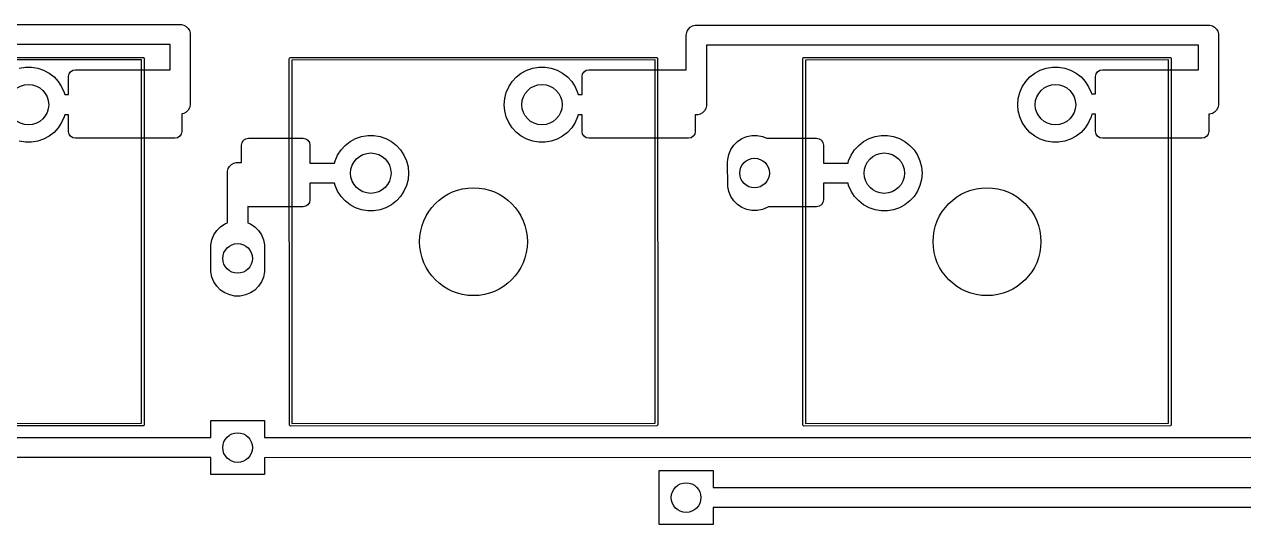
# Model space of a CAD drawing. Extents: x 12 to 499, y -206 to -17.
# Drawn here: x 294.52 to 339.75, y -115.68 to -97.13 of the extents above; entities that cross this region are included whole.
import ezdxf

# ---------------------------------------------------------------- set-up
doc = ezdxf.new("R2010")
doc.units = 0
doc.layers.add('BLACK', color=7, linetype='CONTINUOUS')

msp = doc.modelspace()

# ---------------------------------------------------------------- linework, layer by layer
at = {"layer": 'BLACK', "linetype": 'CONTINUOUS'}
for p, q in [((281.251311, -97.136808), (300.299458, -97.1336)), ((300.299458, -97.1336), (300.348405, -97.136808)), ((300.348405, -97.136808), (300.442964, -97.162145)), ((300.442964, -97.162145), (300.527744, -97.211092)), ((300.527744, -97.211092), (300.596966, -97.280314)), ((319.15355, -97.305714), (319.222772, -97.236492)), ((319.222772, -97.236492), (319.307552, -97.187545)), ((319.307552, -97.187545), (319.402111, -97.162208)), ((319.402111, -97.162208), (338.450258, -97.159)), ((338.450258, -97.159), (338.499205, -97.162208)), ((338.499205, -97.162208), (338.593764, -97.187545)), ((338.593764, -97.187545), (338.678544, -97.236492)), ((338.678544, -97.236492), (338.747766, -97.305714)), ((300.596966, -97.280314), (300.645913, -97.365094)), ((300.645913, -97.365094), (300.67125, -97.459653)), ((300.67125, -97.459653), (300.674458, -100.084999)), ((319.076058, -97.534), (319.079266, -97.485053)), ((319.077624, -98.814999), (319.076058, -97.534)), ((319.079266, -97.485053), (319.104603, -97.390494)), ((319.104603, -97.390494), (319.15355, -97.305714)), ((338.747766, -97.305714), (338.796713, -97.390494)), ((338.796713, -97.390494), (338.82205, -97.485053)), ((338.82205, -97.485053), (338.825258, -100.084999)), ((299.924912, -97.880463), (281.672563, -97.883537)), ((299.926054, -98.814999), (299.924912, -97.880463)), ((338.075716, -97.905863), (319.823368, -97.908937)), ((319.823368, -97.908937), (319.826058, -100.109999)), ((338.076839, -98.814999), (338.075716, -97.905863)), ((285.329346, -98.358805), (298.91848, -98.354999)), ((298.868492, -98.451212), (285.394693, -98.454986)), ((298.872266, -111.925011), (298.868492, -98.451212)), ((298.91848, -98.354999), (298.937614, -98.358805)), ((298.937614, -98.358805), (298.964674, -98.385865)), ((298.964674, -98.385865), (298.96848, -111.974999)), ((304.34847, -98.404999), (304.352276, -98.385865)), ((304.352276, -111.994133), (304.34847, -98.404999)), ((304.352276, -98.385865), (304.379336, -98.358805)), ((304.379336, -98.358805), (317.96847, -98.354999)), ((317.918482, -98.451212), (304.444683, -98.454986)), ((304.444683, -98.454986), (304.448457, -111.928785)), ((317.922256, -111.925011), (317.918482, -98.451212)), ((317.96847, -98.354999), (317.987604, -98.358805)), ((317.987604, -98.358805), (318.014664, -98.385865)), ((318.014664, -98.385865), (318.01847, -111.974999)), ((323.39846, -98.404999), (323.402266, -98.385865)), ((323.402266, -111.994133), (323.39846, -98.404999)), ((323.402266, -98.385865), (323.429326, -98.358805)), ((323.429326, -98.358805), (337.01846, -98.354999)), ((336.968472, -98.451212), (323.494673, -98.454986)), ((323.494673, -98.454986), (323.498447, -111.928785)), ((336.972246, -111.925011), (336.968472, -98.451212)), ((337.01846, -98.354999), (337.037594, -98.358805)), ((337.037594, -98.358805), (337.064654, -98.385865)), ((337.064654, -98.385865), (337.06846, -111.974999)), ((294.3298, -98.752839), (294.557869, -98.714781)), ((294.557869, -98.714781), (294.789091, -98.714781)), ((294.789091, -98.714781), (295.01716, -98.752839)), ((295.01716, -98.752839), (295.235854, -98.827916)), ((295.235854, -98.827916), (295.439207, -98.937966)), ((295.439207, -98.937966), (295.621674, -99.079986)), ((296.15948, -99.068999), (296.178815, -98.971797)), ((296.178815, -98.971797), (296.233875, -98.889394)), ((296.233875, -98.889394), (296.316278, -98.834334)), ((296.316278, -98.834334), (296.41348, -98.814999)), ((296.41348, -98.814999), (299.926054, -98.814999)), ((312.775276, -99.079986), (312.957743, -98.937966)), ((312.957743, -98.937966), (313.161096, -98.827916)), ((313.161096, -98.827916), (313.37979, -98.752839)), ((313.37979, -98.752839), (313.607859, -98.714781)), ((313.607859, -98.714781), (313.839081, -98.714781)), ((313.839081, -98.714781), (314.06715, -98.752839)), ((314.06715, -98.752839), (314.285844, -98.827916)), ((314.285844, -98.827916), (314.489197, -98.937966)), ((314.489197, -98.937966), (314.671664, -99.079986)), ((315.20947, -99.068999), (315.228805, -98.971797)), ((315.228805, -98.971797), (315.283865, -98.889394)), ((315.283865, -98.889394), (315.366268, -98.834334)), ((315.366268, -98.834334), (315.46347, -98.814999)), ((315.46347, -98.814999), (319.077624, -98.814999)), ((331.825266, -99.079986), (332.007733, -98.937966)), ((332.007733, -98.937966), (332.211086, -98.827916)), ((332.211086, -98.827916), (332.42978, -98.752839)), ((332.42978, -98.752839), (332.657849, -98.714781)), ((332.657849, -98.714781), (332.889071, -98.714781)), ((332.889071, -98.714781), (333.11714, -98.752839)), ((333.11714, -98.752839), (333.335834, -98.827916)), ((333.335834, -98.827916), (333.539187, -98.937966)), ((333.539187, -98.937966), (333.721654, -99.079986)), ((334.25946, -99.068999), (334.278795, -98.971797)), ((334.278795, -98.971797), (334.333855, -98.889394)), ((334.333855, -98.889394), (334.416258, -98.834334)), ((334.416258, -98.834334), (334.51346, -98.814999)), ((334.51346, -98.814999), (338.076839, -98.814999)), ((295.621674, -99.079986), (295.778277, -99.250101)), ((295.778277, -99.250101), (295.904743, -99.443673)), ((295.904743, -99.443673), (295.997624, -99.65542)), ((296.15948, -99.736842), (296.15948, -99.068999)), ((312.399326, -99.65542), (312.492207, -99.443673)), ((312.492207, -99.443673), (312.618673, -99.250101)), ((312.618673, -99.250101), (312.775276, -99.079986)), ((314.671664, -99.079986), (314.828267, -99.250101)), ((314.828267, -99.250101), (314.954733, -99.443673)), ((314.954733, -99.443673), (315.047614, -99.65542)), ((315.20947, -99.737354), (315.20947, -99.068999)), ((331.449316, -99.65542), (331.542197, -99.443673)), ((331.542197, -99.443673), (331.668663, -99.250101)), ((331.668663, -99.250101), (331.825266, -99.079986)), ((333.721654, -99.079986), (333.878257, -99.250101)), ((333.878257, -99.250101), (334.004723, -99.443673)), ((334.004723, -99.443673), (334.097604, -99.65542)), ((334.25946, -99.711865), (334.25946, -99.068999)), ((295.997624, -99.65542), (296.018274, -99.736968)), ((296.018274, -99.736968), (296.15948, -99.736842)), ((312.32347, -100.109999), (312.342564, -99.879567)), ((312.342564, -99.879567), (312.399326, -99.65542)), ((315.047614, -99.65542), (315.068382, -99.737432)), ((315.068382, -99.737432), (315.20947, -99.737354)), ((331.37346, -100.109999), (331.392554, -99.879567)), ((331.392554, -99.879567), (331.449316, -99.65542)), ((334.097604, -99.65542), (334.111931, -99.711996)), ((334.111931, -99.711996), (334.25946, -99.711865)), ((300.527744, -100.382507), (300.442964, -100.431454)), ((300.596966, -100.313285), (300.527744, -100.382507)), ((300.645913, -100.228505), (300.596966, -100.313285)), ((300.67125, -100.133946), (300.645913, -100.228505)), ((300.674458, -100.084999), (300.67125, -100.133946)), ((312.342564, -100.340431), (312.32347, -100.109999)), ((312.399326, -100.564578), (312.342564, -100.340431)), ((319.679344, -100.407507), (319.594564, -100.456454)), ((319.748566, -100.338285), (319.679344, -100.407507)), ((319.797513, -100.253505), (319.748566, -100.338285)), ((319.82285, -100.158946), (319.797513, -100.253505)), ((319.826058, -100.109999), (319.82285, -100.158946)), ((331.392554, -100.340431), (331.37346, -100.109999)), ((331.449316, -100.564578), (331.392554, -100.340431)), ((338.678544, -100.382507), (338.593764, -100.431454)), ((338.747766, -100.313285), (338.678544, -100.382507)), ((338.796713, -100.228505), (338.747766, -100.313285)), ((338.82205, -100.133946), (338.796713, -100.228505)), ((338.825258, -100.084999), (338.82205, -100.133946)), ((295.904743, -100.776325), (295.778277, -100.969897)), ((295.997624, -100.564578), (295.904743, -100.776325)), ((296.018078, -100.483804), (295.997624, -100.564578)), ((296.15948, -100.483678), (296.018078, -100.483804)), ((296.15948, -101.100999), (296.15948, -100.483678)), ((300.442964, -100.431454), (300.35948, -100.453823)), ((300.35948, -100.453823), (300.35948, -101.100999)), ((312.492207, -100.776325), (312.399326, -100.564578)), ((312.618673, -100.969897), (312.492207, -100.776325)), ((314.954733, -100.776325), (314.828267, -100.969897)), ((315.047614, -100.564578), (314.954733, -100.776325)), ((315.067955, -100.484252), (315.047614, -100.564578)), ((315.20947, -100.484173), (315.067955, -100.484252)), ((315.20947, -101.100999), (315.20947, -100.484173)), ((319.500005, -100.481791), (319.40947, -100.481841)), ((319.40947, -100.481841), (319.40947, -101.100999)), ((319.594564, -100.456454), (319.500005, -100.481791)), ((331.542197, -100.776325), (331.449316, -100.564578)), ((331.668663, -100.969897), (331.542197, -100.776325)), ((334.004723, -100.776325), (333.878257, -100.969897)), ((334.097604, -100.564578), (334.004723, -100.776325)), ((334.124385, -100.45882), (334.097604, -100.564578)), ((334.25946, -100.4587), (334.124385, -100.45882)), ((334.25946, -101.100999), (334.25946, -100.4587)), ((338.499205, -100.456791), (338.45946, -100.45685)), ((338.45946, -100.45685), (338.45946, -101.100999)), ((338.593764, -100.431454), (338.499205, -100.456791)), ((295.439207, -101.282032), (295.235854, -101.392082)), ((295.621674, -101.140012), (295.439207, -101.282032)), ((295.778277, -100.969897), (295.621674, -101.140012)), ((296.178815, -101.198201), (296.15948, -101.100999)), ((296.233875, -101.280604), (296.178815, -101.198201)), ((296.316278, -101.335664), (296.233875, -101.280604)), ((300.285085, -101.280604), (300.202682, -101.335664)), ((300.340145, -101.198201), (300.285085, -101.280604)), ((300.35948, -101.100999), (300.340145, -101.198201)), ((306.811096, -101.367916), (307.02979, -101.292839)), ((307.02979, -101.292839), (307.257859, -101.254781)), ((307.257859, -101.254781), (307.489081, -101.254781)), ((307.489081, -101.254781), (307.71715, -101.292839)), ((307.71715, -101.292839), (307.935844, -101.367916)), ((312.775276, -101.140012), (312.618673, -100.969897)), ((312.957743, -101.282032), (312.775276, -101.140012)), ((313.161096, -101.392082), (312.957743, -101.282032)), ((314.489197, -101.282032), (314.285844, -101.392082)), ((314.671664, -101.140012), (314.489197, -101.282032)), ((314.828267, -100.969897), (314.671664, -101.140012)), ((315.228805, -101.198201), (315.20947, -101.100999)), ((315.283865, -101.280604), (315.228805, -101.198201)), ((315.366268, -101.335664), (315.283865, -101.280604)), ((319.335075, -101.280604), (319.252672, -101.335664)), ((319.390135, -101.198201), (319.335075, -101.280604)), ((319.40947, -101.100999), (319.390135, -101.198201)), ((321.138661, -101.362079), (321.319773, -101.28706)), ((321.319773, -101.28706), (321.512041, -101.248815)), ((321.512041, -101.248815), (321.708075, -101.248815)), ((321.708075, -101.248815), (321.900343, -101.28706)), ((321.900343, -101.28706), (322.064362, -101.354999)), ((325.861086, -101.367916), (326.07978, -101.292839)), ((326.07978, -101.292839), (326.307849, -101.254781)), ((326.307849, -101.254781), (326.539071, -101.254781)), ((326.539071, -101.254781), (326.76714, -101.292839)), ((326.76714, -101.292839), (326.985834, -101.367916)), ((331.825266, -101.140012), (331.668663, -100.969897)), ((332.007733, -101.282032), (331.825266, -101.140012)), ((332.211086, -101.392082), (332.007733, -101.282032)), ((333.539187, -101.282032), (333.335834, -101.392082)), ((333.721654, -101.140012), (333.539187, -101.282032)), ((333.878257, -100.969897), (333.721654, -101.140012)), ((334.278795, -101.198201), (334.25946, -101.100999)), ((334.333855, -101.280604), (334.278795, -101.198201)), ((334.416258, -101.335664), (334.333855, -101.280604)), ((338.385065, -101.280604), (338.302662, -101.335664)), ((338.440125, -101.198201), (338.385065, -101.280604)), ((338.45946, -101.100999), (338.440125, -101.198201)), ((294.557869, -101.505217), (294.3298, -101.467159)), ((294.789091, -101.505217), (294.557869, -101.505217)), ((295.01716, -101.467159), (294.789091, -101.505217)), ((295.235854, -101.392082), (295.01716, -101.467159)), ((296.41348, -101.354999), (296.316278, -101.335664)), ((300.10548, -101.354999), (296.41348, -101.354999)), ((300.202682, -101.335664), (300.10548, -101.354999)), ((302.57747, -101.608999), (302.596805, -101.511797)), ((302.57747, -102.252783), (302.57747, -101.608999)), ((302.596805, -101.511797), (302.651865, -101.429394)), ((302.651865, -101.429394), (302.734268, -101.374334)), ((302.734268, -101.374334), (302.83147, -101.354999)), ((302.83147, -101.354999), (304.86347, -101.354999)), ((304.86347, -101.354999), (304.960672, -101.374334)), ((304.960672, -101.374334), (305.043075, -101.429394)), ((305.043075, -101.429394), (305.098135, -101.511797)), ((305.098135, -101.511797), (305.11747, -101.608999)), ((305.11747, -101.608999), (305.11747, -102.277023)), ((306.268673, -101.790101), (306.425276, -101.619986)), ((306.425276, -101.619986), (306.607743, -101.477966)), ((306.607743, -101.477966), (306.811096, -101.367916)), ((307.935844, -101.367916), (308.139197, -101.477966)), ((308.139197, -101.477966), (308.321664, -101.619986)), ((308.321664, -101.619986), (308.478267, -101.790101)), ((313.37979, -101.467159), (313.161096, -101.392082)), ((313.607859, -101.505217), (313.37979, -101.467159)), ((313.839081, -101.505217), (313.607859, -101.505217)), ((314.06715, -101.467159), (313.839081, -101.505217)), ((314.285844, -101.392082), (314.06715, -101.467159)), ((315.46347, -101.354999), (315.366268, -101.335664)), ((319.15547, -101.354999), (315.46347, -101.354999)), ((319.252672, -101.335664), (319.15547, -101.354999)), ((320.728137, -101.772603), (320.837048, -101.609607)), ((320.837048, -101.609607), (320.975665, -101.47099)), ((320.975665, -101.47099), (321.138661, -101.362079)), ((322.064362, -101.354999), (323.91346, -101.354999)), ((323.91346, -101.354999), (324.010662, -101.374334)), ((324.010662, -101.374334), (324.093065, -101.429394)), ((324.093065, -101.429394), (324.148125, -101.511797)), ((324.148125, -101.511797), (324.16746, -101.608999)), ((324.16746, -101.608999), (324.16746, -102.276487)), ((325.318663, -101.790101), (325.475266, -101.619986)), ((325.475266, -101.619986), (325.657733, -101.477966)), ((325.657733, -101.477966), (325.861086, -101.367916)), ((326.985834, -101.367916), (327.189187, -101.477966)), ((327.189187, -101.477966), (327.371654, -101.619986)), ((327.371654, -101.619986), (327.528257, -101.790101)), ((332.42978, -101.467159), (332.211086, -101.392082)), ((332.657849, -101.505217), (332.42978, -101.467159)), ((332.889071, -101.505217), (332.657849, -101.505217)), ((333.11714, -101.467159), (332.889071, -101.505217)), ((333.335834, -101.392082), (333.11714, -101.467159)), ((334.51346, -101.354999), (334.416258, -101.335664)), ((338.20546, -101.354999), (334.51346, -101.354999)), ((338.302662, -101.335664), (338.20546, -101.354999)), ((306.028868, -102.276205), (306.049326, -102.19542)), ((306.049326, -102.19542), (306.142207, -101.983673)), ((306.142207, -101.983673), (306.268673, -101.790101)), ((308.478267, -101.790101), (308.604733, -101.983673)), ((308.604733, -101.983673), (308.697614, -102.19542)), ((308.697614, -102.19542), (308.754376, -102.419567)), ((320.610058, -102.244), (320.614873, -102.145983)), ((320.614873, -102.145983), (320.653118, -101.953715)), ((320.653118, -101.953715), (320.728137, -101.772603)), ((325.078939, -102.275886), (325.099316, -102.19542)), ((325.099316, -102.19542), (325.192197, -101.983673)), ((325.192197, -101.983673), (325.318663, -101.790101)), ((327.528257, -101.790101), (327.654723, -101.983673)), ((327.654723, -101.983673), (327.747604, -102.19542)), ((327.747604, -102.19542), (327.804366, -102.419567)), ((302.058058, -102.624999), (302.061266, -102.576052)), ((302.059905, -104.487184), (302.058058, -102.624999)), ((302.061266, -102.576052), (302.086603, -102.481493)), ((302.086603, -102.481493), (302.13555, -102.396713)), ((302.13555, -102.396713), (302.204772, -102.327491)), ((302.204772, -102.327491), (302.289552, -102.278544)), ((302.289552, -102.278544), (302.384111, -102.253207)), ((302.384111, -102.253207), (302.57747, -102.252783)), ((305.11747, -102.277023), (306.028868, -102.276205)), ((308.754376, -102.419567), (308.77347, -102.649999)), ((308.77347, -102.649999), (308.754376, -102.880431)), ((320.614873, -103.142017), (320.610058, -102.244)), ((324.16746, -102.276487), (325.078939, -102.275886)), ((327.804366, -102.419567), (327.82346, -102.649999)), ((327.82346, -102.649999), (327.804366, -102.880431)), ((306.028678, -103.023041), (305.11747, -103.023859)), ((305.11747, -103.023859), (305.11747, -103.640999)), ((306.049326, -103.104578), (306.028678, -103.023041)), ((306.142207, -103.316325), (306.049326, -103.104578)), ((308.697614, -103.104578), (308.604733, -103.316325)), ((308.754376, -102.880431), (308.697614, -103.104578)), ((325.078584, -103.02271), (324.16746, -103.023311)), ((324.16746, -103.023311), (324.16746, -103.640999)), ((325.099316, -103.104578), (325.078584, -103.02271)), ((325.192197, -103.316325), (325.099316, -103.104578)), ((327.747604, -103.104578), (327.654723, -103.316325)), ((327.804366, -102.880431), (327.747604, -103.104578)), ((306.268673, -103.509897), (306.142207, -103.316325)), ((306.425276, -103.680012), (306.268673, -103.509897)), ((308.478267, -103.509897), (308.321664, -103.680012)), ((308.604733, -103.316325), (308.478267, -103.509897)), ((320.653118, -103.334285), (320.614873, -103.142017)), ((320.728137, -103.515397), (320.653118, -103.334285)), ((320.837048, -103.678393), (320.728137, -103.515397)), ((325.318663, -103.509897), (325.192197, -103.316325)), ((325.475266, -103.680012), (325.318663, -103.509897)), ((327.528257, -103.509897), (327.371654, -103.680012)), ((327.654723, -103.316325), (327.528257, -103.509897)), ((302.83147, -103.894999), (302.806153, -103.889963)), ((302.806153, -103.889963), (302.806746, -104.487406)), ((304.86347, -103.894999), (302.83147, -103.894999)), ((304.960672, -103.875664), (304.86347, -103.894999)), ((305.043075, -103.820604), (304.960672, -103.875664)), ((305.098135, -103.738201), (305.043075, -103.820604)), ((305.11747, -103.640999), (305.098135, -103.738201)), ((306.607743, -103.822032), (306.425276, -103.680012)), ((306.811096, -103.932082), (306.607743, -103.822032)), ((307.02979, -104.007159), (306.811096, -103.932082)), ((307.257859, -104.045217), (307.02979, -104.007159)), ((307.71715, -104.007159), (307.489081, -104.045217)), ((307.935844, -103.932082), (307.71715, -104.007159)), ((308.139197, -103.822032), (307.935844, -103.932082)), ((308.321664, -103.680012), (308.139197, -103.822032)), ((320.975665, -103.81701), (320.837048, -103.678393)), ((321.138661, -103.925921), (320.975665, -103.81701)), ((321.319773, -104.00094), (321.138661, -103.925921)), ((321.512041, -104.039185), (321.319773, -104.00094)), ((321.900343, -104.00094), (321.708075, -104.039185)), ((322.081455, -103.925921), (321.900343, -104.00094)), ((322.127733, -103.894999), (322.081455, -103.925921)), ((323.91346, -103.894999), (322.127733, -103.894999)), ((324.010662, -103.875664), (323.91346, -103.894999)), ((324.093065, -103.820604), (324.010662, -103.875664)), ((324.148125, -103.738201), (324.093065, -103.820604)), ((324.16746, -103.640999), (324.148125, -103.738201)), ((325.657733, -103.822032), (325.475266, -103.680012)), ((325.861086, -103.932082), (325.657733, -103.822032)), ((326.07978, -104.007159), (325.861086, -103.932082)), ((326.307849, -104.045217), (326.07978, -104.007159)), ((326.76714, -104.007159), (326.539071, -104.045217)), ((326.985834, -103.932082), (326.76714, -104.007159)), ((327.189187, -103.822032), (326.985834, -103.932082)), ((327.371654, -103.680012), (327.189187, -103.822032)), ((307.489081, -104.045217), (307.257859, -104.045217)), ((321.708075, -104.039185), (321.512041, -104.039185)), ((326.539071, -104.045217), (326.307849, -104.045217)), ((301.551137, -104.938403), (301.660048, -104.775407)), ((301.660048, -104.775407), (301.798665, -104.63679)), ((301.798665, -104.63679), (301.961661, -104.527879)), ((301.961661, -104.527879), (302.059905, -104.487184)), ((302.806746, -104.487406), (302.904455, -104.527879)), ((302.904455, -104.527879), (303.067451, -104.63679)), ((303.067451, -104.63679), (303.206068, -104.775407)), ((303.206068, -104.775407), (303.314979, -104.938403)), ((301.433058, -105.4098), (301.437873, -105.311783)), ((301.437873, -105.311783), (301.476118, -105.119515)), ((301.476118, -105.119515), (301.551137, -104.938403)), ((303.314979, -104.938403), (303.389998, -105.119515)), ((303.389998, -105.119515), (303.428243, -105.311783)), ((303.428243, -105.311783), (303.433058, -106.2098)), ((301.437873, -106.307817), (301.433058, -105.4098)), ((303.433058, -106.2098), (303.428243, -106.307817)), ((301.476118, -106.500085), (301.437873, -106.307817)), ((301.551137, -106.681197), (301.476118, -106.500085)), ((301.660048, -106.844193), (301.551137, -106.681197)), ((303.314979, -106.681197), (303.206068, -106.844193)), ((303.389998, -106.500085), (303.314979, -106.681197)), ((303.428243, -106.307817), (303.389998, -106.500085)), ((301.798665, -106.98281), (301.660048, -106.844193)), ((301.961661, -107.091721), (301.798665, -106.98281)), ((302.142773, -107.16674), (301.961661, -107.091721)), ((302.335041, -107.204985), (302.142773, -107.16674)), ((302.723343, -107.16674), (302.531075, -107.204985)), ((302.904455, -107.091721), (302.723343, -107.16674)), ((303.067451, -106.98281), (302.904455, -107.091721)), ((303.206068, -106.844193), (303.067451, -106.98281)), ((302.531075, -107.204985), (302.335041, -107.204985)), ((298.937614, -112.021193), (285.34848, -112.024999)), ((285.398467, -111.928785), (298.872266, -111.925011)), ((298.964674, -111.994133), (298.937614, -112.021193)), ((298.96848, -111.974999), (298.964674, -111.994133)), ((301.433058, -112.449884), (301.433058, -111.8248)), ((301.433058, -111.8248), (303.433058, -111.8248)), ((303.433058, -111.8248), (303.433058, -112.45295)), ((304.379336, -112.021193), (304.352276, -111.994133)), ((304.39847, -112.024999), (304.379336, -112.021193)), ((317.987604, -112.021193), (304.39847, -112.024999)), ((304.448457, -111.928785), (317.922256, -111.925011)), ((318.014664, -111.994133), (317.987604, -112.021193)), ((318.01847, -111.974999), (318.014664, -111.994133)), ((323.429326, -112.021193), (323.402266, -111.994133)), ((323.44846, -112.024999), (323.429326, -112.021193)), ((337.037594, -112.021193), (323.44846, -112.024999)), ((323.498447, -111.928785), (336.972246, -111.925011)), ((337.064654, -111.994133), (337.037594, -112.021193)), ((337.06846, -111.974999), (337.064654, -111.994133)), ((265.409258, -112.452919), (301.433058, -112.449884)), ((303.433058, -112.45295), (360.259458, -112.449854)), ((301.433058, -113.19668), (265.409258, -113.199715)), ((301.433058, -113.8248), (301.433058, -113.19668)), ((360.259458, -113.196649), (303.433058, -113.199745)), ((303.433058, -113.199745), (303.433058, -113.8248)), ((303.433058, -113.8248), (301.433058, -113.8248)), ((318.070058, -115.68), (318.070058, -113.68)), ((318.070058, -113.68), (320.070058, -113.68)), ((320.070058, -113.68), (320.070058, -114.303151)), ((320.070058, -114.303151), (377.706058, -114.300053)), ((377.706058, -115.046848), (320.070058, -115.049946)), ((320.070058, -115.049946), (320.070058, -115.68)), ((320.070058, -115.68), (318.070058, -115.68))]:
    msp.add_line(p, q, dxfattribs=at)
at = {"layer": 'BLACK'}
for centre, radius in [((294.67348, -100.109999), 0.75), ((313.72347, -100.109999), 0.75), ((332.77346, -100.109999), 0.75), ((307.37347, -102.649999), 0.75), ((321.610058, -102.644), 0.55), ((326.42346, -102.649999), 0.75), ((311.18347, -105.189999), 2), ((330.23346, -105.189999), 2), ((302.433058, -105.8098), 0.55), ((302.433058, -112.8248), 0.55), ((319.070058, -114.68), 0.55)]:
    msp.add_circle(centre, radius, dxfattribs=at)

doc.saveas('drawing.dxf')
